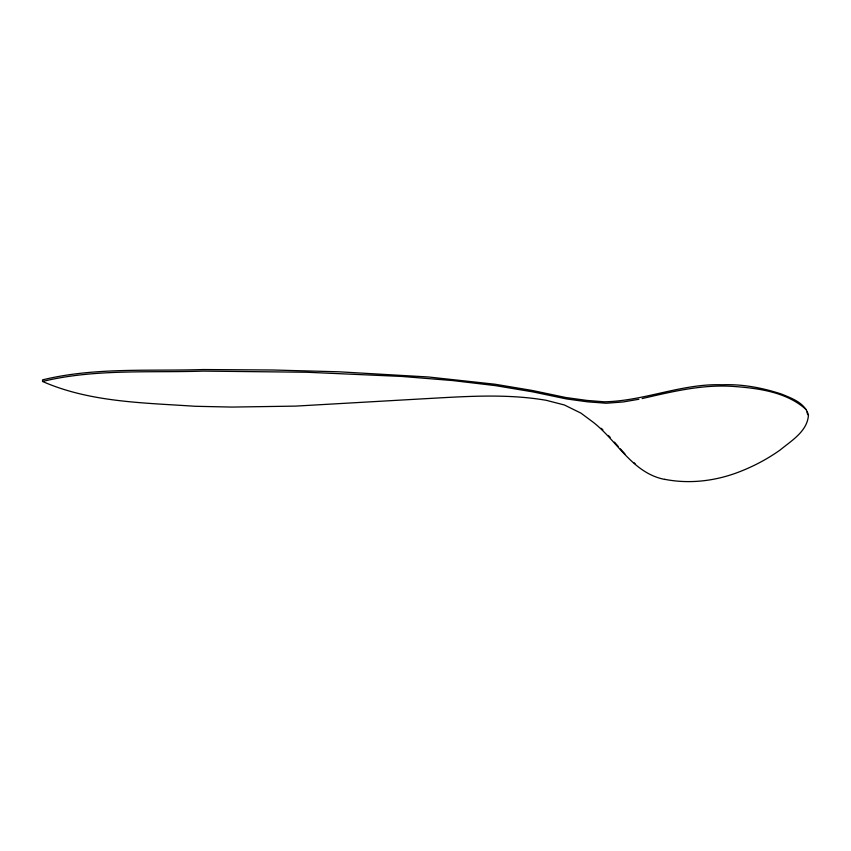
<?xml version="1.0" encoding="UTF-8"?>
<svg xmlns="http://www.w3.org/2000/svg" width="851" height="851" viewBox="0 0 851 851"><rect width="100%" height="100%" fill="white"/><g stroke="black" fill="none" stroke-linecap="round" stroke-linejoin="round"><path stroke-width="1.28" d="M665.014 479.485C632.57 473.305 617.539 441.414 593.604 422.553L580.999 413.16L564.362 404.97L546.289 400.321C505.356 393.279 463.582 396.619 422.394 398.853L295.68 406.108L231.866 407.076L195.081 406.278C143.904 402.768 90.249 402.427 42.55 381.471L42.582 379.865C94.876 367.089 149.659 371.313 203.102 369.547L272.894 370.004L338.932 371.802L428.298 376.972L495.059 384.237L532.481 390.513L565.83 397.523L586.871 400.427L604.253 401.8C644.186 401.087 681.917 383.322 722.095 384.79C742.434 383.971 762.602 387.801 781.867 394.194C792.27 398.502 805.11 403.034 808.45 415.075C807.461 431.319 791.302 440.807 779.91 450.168C767.581 458.891 754.177 466.018 740.136 471.528C716.319 480.943 689.938 484.272 664.716 479.326M807.684 414.703L807.014 411.969M42.55 381.471C94.897 368.685 149.744 372.887 203.24 371.1L306.403 372.238L401.768 376.44L452.647 380.557L495.463 385.631L532.917 391.896L566.298 398.906L587.36 401.81L606.284 403.246L623.177 401.949L638.878 399.257M642.133 398.576C671.513 391.8 701.384 384.482 731.764 386.322C757.209 388.045 786.281 391.641 805.993 409.427M634.069 462.753L635.069 463.646M601.157 428.255L602.87 429.798M608.38 435.446L610.167 437.361M620.326 448.86L624.942 453.923M614.465 442.105L618.124 446.328"/></g></svg>
